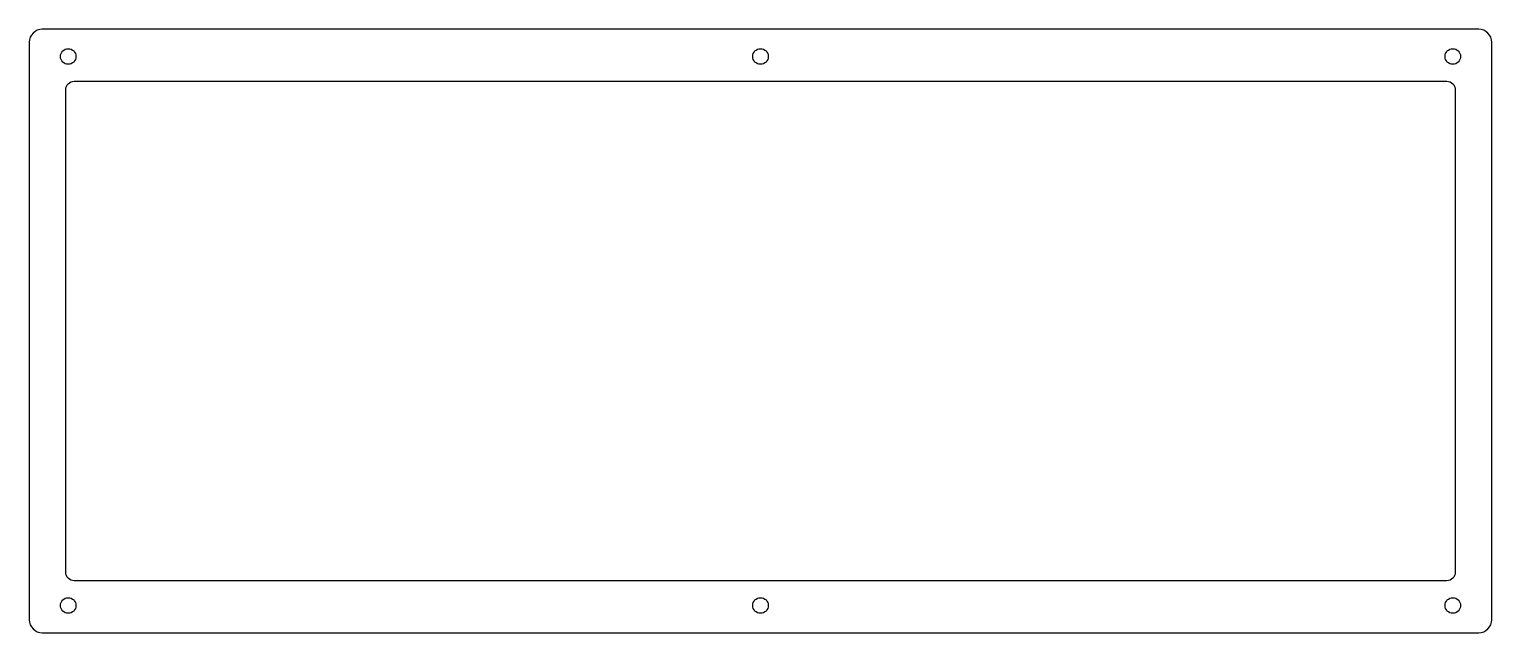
# Model space of a CAD drawing. Header units: millimetres. Extents: x -274 to 8, y -10 to 106.
import ezdxf

# ---------------------------------------------------------------- set-up
doc = ezdxf.new("R2010")
doc.units = ezdxf.units.MM
doc.layers.get('0').update_dxf_attribs({"linetype": 'CONTINUOUS'})

msp = doc.modelspace()

# ---------------------------------------------------------------- linework, layer by layer
for points in [[(7.5, 103.25, 0.4142136), (5, 105.75), (-271.7, 105.75, 0.4142136), (-274.2, 103.25), (-274.2, -8, 0.4142136), (-271.7, -10.5), (5, -10.5, 0.4142136), (7.5, -8)], [(-265.575, 95.725), (-1.125, 95.725, -0.4142136), (0.475, 94.125), (0.475, 1.125, -0.4142136), (-1.125, -0.475), (-265.575, -0.475, -0.4142136), (-267.175, 1.125), (-267.175, 94.125, -0.4142136)]]:
    msp.add_lwpolyline(points, format="xyb", close=True)
for centre in [(-266.7, 100.5), (-133.35, 100.5), (0, 100.5), (-266.7, -5.25), (-133.35, -5.25), (0, -5.25)]:
    msp.add_circle(centre, 1.5)

doc.saveas('drawing.dxf')
